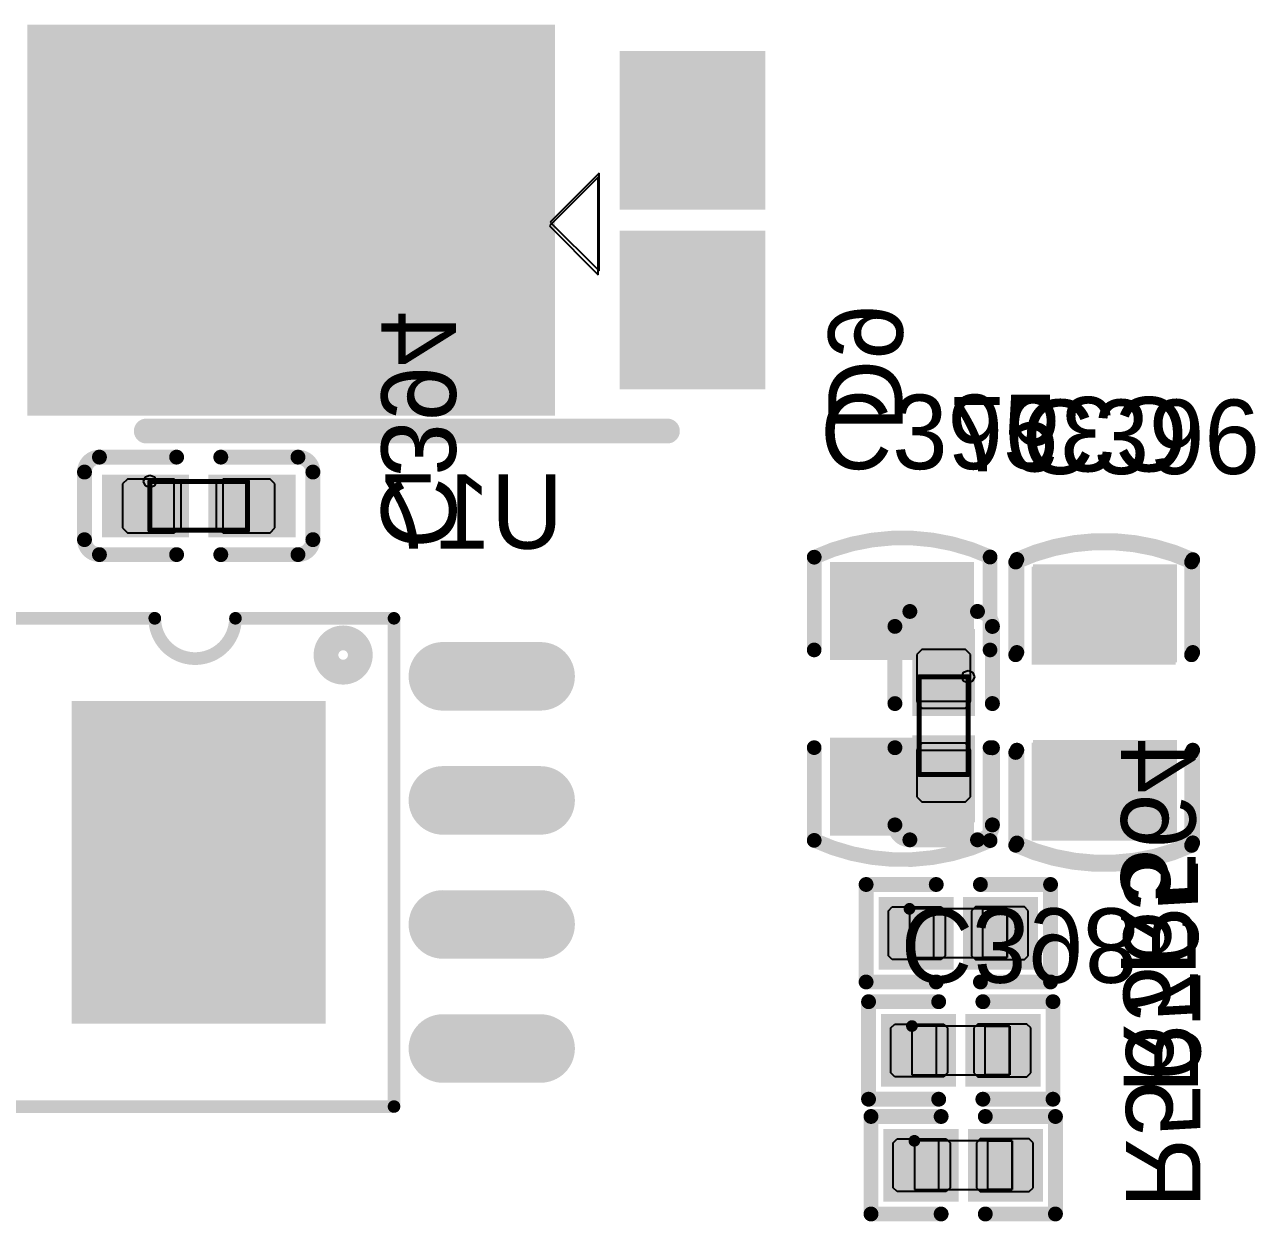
# Model space of a CAD drawing. Header units: millimetres. Extents: x 892 to 1144, y 1011 to 1123.
# Drawn here: x 1022.14 to 1034.74, y 1078.95 to 1091.2 of the extents above; entities that cross this region are included whole.
import ezdxf

# ---------------------------------------------------------------- set-up
doc = ezdxf.new("R2010")
doc.units = ezdxf.units.MM
for name, color, linetype in [('BottomLayer', 5, 'Continuous'), ('BottomOverlay', 54, 'Continuous'), ('BottomPaste', 16, 'Continuous'), ('BottomSolder', 6, 'Continuous'), ('Mechanical15', 56, 'Continuous'), ('Mechanical4', 56, 'Continuous'), ('Mechanical5', 56, 'Continuous'), ('Mechanical6', 56, 'Continuous'), ('TopLayer', 1, 'Continuous'), ('TopOverlay', 2, 'Continuous'), ('TopPaste', 8, 'Continuous'), ('TopSolder', 216, 'Continuous')]:
    doc.layers.add(name, color=color, linetype=linetype)

msp = doc.modelspace()

# ---------------------------------------------------------------- linework, layer by layer
at = {"layer": 'BottomLayer', "const_width": 0.599}
for points in [[(1027.425, 1084.53), (1026.424, 1084.53)], [(1027.425, 1083.26), (1026.424, 1083.26)], [(1027.425, 1081.99), (1026.424, 1081.99)], [(1027.425, 1080.72), (1026.424, 1080.72)]]:
    msp.add_lwpolyline(points, dxfattribs=at)
at = {"layer": 'BottomLayer', "const_width": 0.3}
for points in [[(1026.274, 1084.53, 1), (1026.574, 1084.53, 1)], [(1027.275, 1084.53, 1), (1027.575, 1084.53, 1)], [(1026.274, 1083.26, 1), (1026.574, 1083.26, 1)], [(1027.275, 1083.26, 1), (1027.575, 1083.26, 1)], [(1026.274, 1081.99, 1), (1026.574, 1081.99, 1)], [(1027.275, 1081.99, 1), (1027.575, 1081.99, 1)], [(1026.274, 1080.72, 1), (1026.574, 1080.72, 1)], [(1027.275, 1080.72, 1), (1027.575, 1080.72, 1)]]:
    msp.add_lwpolyline(points, format="xyb", close=True, dxfattribs=at)
at = {"layer": 'BottomLayer'}
for points in [[(1022.271, 1087.3), (1027.471, 1087.3), (1022.271, 1091.1), (1027.471, 1091.1)], [(1028.333, 1089.409), (1029.624, 1089.409), (1028.333, 1090.831), (1029.624, 1090.831)], [(1028.333, 1087.569), (1029.624, 1087.569), (1028.333, 1088.991), (1029.624, 1088.991)], [(1022.985, 1086.005), (1023.775, 1086.005), (1022.985, 1086.545), (1023.775, 1086.545)], [(1024.075, 1086.005), (1024.865, 1086.005), (1024.075, 1086.545), (1024.865, 1086.545)], [(1032.565, 1085.575), (1032.565, 1084.775), (1033.835, 1085.575), (1033.835, 1084.775)], [(1031.28, 1084.965), (1031.28, 1084.175), (1031.82, 1084.965), (1031.82, 1084.175)], [(1022.675, 1084.225), (1022.675, 1081.025), (1025.175, 1084.225), (1025.175, 1081.025)], [(1031.28, 1083.875), (1031.28, 1083.085), (1031.82, 1083.875), (1031.82, 1083.085)], [(1032.565, 1083.775), (1032.565, 1082.975), (1033.835, 1083.775), (1033.835, 1082.975)], [(1030.984, 1081.63), (1031.55, 1081.63), (1030.984, 1082.17), (1031.55, 1082.17)], [(1031.85, 1081.63), (1032.416, 1081.63), (1031.85, 1082.17), (1032.416, 1082.17)], [(1031.009, 1080.43), (1031.575, 1080.43), (1031.009, 1080.97), (1031.575, 1080.97)], [(1031.875, 1080.43), (1032.441, 1080.43), (1031.875, 1080.97), (1032.441, 1080.97)], [(1031.034, 1079.255), (1031.6, 1079.255), (1031.034, 1079.795), (1031.6, 1079.795)], [(1031.9, 1079.255), (1032.466, 1079.255), (1031.9, 1079.795), (1032.466, 1079.795)]]:
    msp.add_solid(points, dxfattribs=at)
at = {"layer": 'BottomOverlay'}
for p, q in [((1028.024, 1089.68), (1027.524, 1089.18)), ((1028.024, 1088.68), (1028.024, 1089.68)), ((1027.524, 1089.18), (1028.024, 1088.68))]:
    msp.add_line(p, q, dxfattribs=at)
for points, const_width in [([(1023.388, 1087.041), (1028.722, 1087.041)], 0.254), ([(1022.909, 1086.774), (1023.699, 1086.774)], 0.152), ([(1024.151, 1086.774), (1024.941, 1086.774)], 0.152), ([(1022.756, 1085.929), (1022.756, 1086.621)], 0.152), ([(1025.094, 1085.929), (1025.094, 1086.621)], 0.152), ([(1022.909, 1085.776), (1023.699, 1085.776)], 0.152), ([(1024.151, 1085.776), (1024.941, 1085.776)], 0.152), ([(1032.3, 1084.775), (1032.3, 1085.725)], 0.15), ([(1034.1, 1084.775), (1034.1, 1085.725)], 0.15), ([(1031.204, 1085.194), (1031.896, 1085.194)], 0.152), ([(1021.926, 1085.124), (1023.475, 1085.124)], 0.13), ([(1024.301, 1085.124), (1025.924, 1085.124)], 0.13), ([(1025.924, 1080.126), (1025.924, 1085.124)], 0.13), ([(1031.051, 1084.251), (1031.051, 1085.041)], 0.152), ([(1032.049, 1084.251), (1032.049, 1085.041)], 0.152), ([(1031.051, 1083.009), (1031.051, 1083.799)], 0.152), ([(1032.049, 1083.009), (1032.049, 1083.799)], 0.152), ([(1032.3, 1082.825), (1032.3, 1083.775)], 0.15), ([(1034.1, 1082.825), (1034.1, 1083.775)], 0.15), ([(1031.204, 1082.856), (1031.896, 1082.856)], 0.152), ([(1030.756, 1082.399), (1031.474, 1082.399)], 0.152), ([(1030.756, 1081.401), (1030.756, 1082.399)], 0.152), ([(1031.926, 1082.399), (1032.644, 1082.399)], 0.152), ([(1032.644, 1081.401), (1032.644, 1082.399)], 0.152), ([(1030.756, 1081.401), (1031.474, 1081.401)], 0.152), ([(1031.926, 1081.401), (1032.644, 1081.401)], 0.152), ([(1030.781, 1081.199), (1031.499, 1081.199)], 0.152), ([(1030.781, 1080.201), (1030.781, 1081.199)], 0.152), ([(1031.951, 1081.199), (1032.669, 1081.199)], 0.152), ([(1032.669, 1080.201), (1032.669, 1081.199)], 0.152), ([(1030.781, 1080.201), (1031.499, 1080.201)], 0.152), ([(1031.951, 1080.201), (1032.669, 1080.201)], 0.152), ([(1021.926, 1080.126), (1025.924, 1080.126)], 0.13), ([(1030.806, 1080.024), (1031.524, 1080.024)], 0.152), ([(1030.806, 1079.026), (1030.806, 1080.024)], 0.152), ([(1031.976, 1080.024), (1032.694, 1080.024)], 0.152), ([(1032.694, 1079.026), (1032.694, 1080.024)], 0.152), ([(1030.806, 1079.026), (1031.524, 1079.026)], 0.152), ([(1031.976, 1079.026), (1032.694, 1079.026)], 0.152)]:
    msp.add_lwpolyline(points, dxfattribs=dict(at, const_width=const_width))
for points, const_width in [([(1023.325, 1087.041, 1), (1023.452, 1087.041, 1)], 0.127), ([(1028.659, 1087.041, 1), (1028.786, 1087.041, 1)], 0.127), ([(1022.871, 1086.774, 1), (1022.947, 1086.774, 1)], 0.0762), ([(1022.871, 1086.774, 1), (1022.947, 1086.774, 1)], 0.0762), ([(1023.661, 1086.774, 1), (1023.737, 1086.774, 1)], 0.0762), ([(1024.113, 1086.774, 1), (1024.189, 1086.774, 1)], 0.0762), ([(1024.903, 1086.774, 1), (1024.979, 1086.774, 1)], 0.0762), ([(1024.903, 1086.774, 1), (1024.979, 1086.774, 1)], 0.0762), ([(1022.718, 1086.621, 1), (1022.794, 1086.621, 1)], 0.0762), ([(1022.718, 1086.621, 1), (1022.794, 1086.621, 1)], 0.0762), ([(1025.056, 1086.621, 1), (1025.132, 1086.621, 1)], 0.0762), ([(1025.056, 1086.621, 1), (1025.132, 1086.621, 1)], 0.0762), ([(1022.718, 1085.929, 1), (1022.794, 1085.929, 1)], 0.0762), ([(1022.718, 1085.929, 1), (1022.794, 1085.929, 1)], 0.0762), ([(1025.056, 1085.929, 1), (1025.132, 1085.929, 1)], 0.0762), ([(1025.056, 1085.929, 1), (1025.132, 1085.929, 1)], 0.0762), ([(1022.871, 1085.776, 1), (1022.947, 1085.776, 1)], 0.0762), ([(1022.871, 1085.776, 1), (1022.947, 1085.776, 1)], 0.0762), ([(1023.661, 1085.776, 1), (1023.737, 1085.776, 1)], 0.0762), ([(1024.113, 1085.776, 1), (1024.189, 1085.776, 1)], 0.0762), ([(1024.903, 1085.776, 1), (1024.979, 1085.776, 1)], 0.0762), ([(1024.903, 1085.776, 1), (1024.979, 1085.776, 1)], 0.0762), ([(1032.262, 1085.727, 1), (1032.337, 1085.727, 1)], 0.075), ([(1032.262, 1085.725, 1), (1032.337, 1085.725, 1)], 0.075), ([(1034.062, 1085.725, 1), (1034.137, 1085.725, 1)], 0.075), ([(1034.062, 1085.724, 1), (1034.137, 1085.724, 1)], 0.075), ([(1031.166, 1085.194, 1), (1031.242, 1085.194, 1)], 0.0762), ([(1031.166, 1085.194, 1), (1031.242, 1085.194, 1)], 0.0762), ([(1031.858, 1085.194, 1), (1031.934, 1085.194, 1)], 0.0762), ([(1031.858, 1085.194, 1), (1031.934, 1085.194, 1)], 0.0762), ([(1023.443, 1085.125, 1), (1023.507, 1085.125, 1)], 0.0648), ([(1023.443, 1085.124, 1), (1023.508, 1085.124, 1)], 0.0648), ([(1024.269, 1085.124, 1), (1024.333, 1085.124, 1)], 0.0648), ([(1024.269, 1085.124, 1), (1024.333, 1085.124, 1)], 0.0648), ([(1025.892, 1085.124, 1), (1025.956, 1085.124, 1)], 0.0648), ([(1025.892, 1085.124, 1), (1025.956, 1085.124, 1)], 0.0648), ([(1025.579, 1084.748, 1), (1025.228, 1084.748, 1)], 0.254), ([(1031.013, 1085.041, 1), (1031.089, 1085.041, 1)], 0.0762), ([(1031.013, 1085.041, 1), (1031.089, 1085.041, 1)], 0.0762), ([(1032.01, 1085.041, 1), (1032.087, 1085.041, 1)], 0.0762), ([(1032.01, 1085.041, 1), (1032.087, 1085.041, 1)], 0.0762), ([(1025.165, 1084.748, 1), (1025.292, 1084.748, 1)], 0.127), ([(1025.515, 1084.748, 1), (1025.642, 1084.748, 1)], 0.127), ([(1032.262, 1084.775, 1), (1032.337, 1084.775, 1)], 0.075), ([(1034.062, 1084.775, 1), (1034.137, 1084.775, 1)], 0.075), ([(1031.013, 1084.251, 1), (1031.089, 1084.251, 1)], 0.0762), ([(1032.01, 1084.251, 1), (1032.087, 1084.251, 1)], 0.0762), ([(1031.013, 1083.799, 1), (1031.089, 1083.799, 1)], 0.0762), ([(1032.01, 1083.799, 1), (1032.087, 1083.799, 1)], 0.0762), ([(1032.262, 1083.775, 1), (1032.337, 1083.775, 1)], 0.075), ([(1034.062, 1083.775, 1), (1034.137, 1083.775, 1)], 0.075), ([(1031.013, 1083.009, 1), (1031.089, 1083.009, 1)], 0.0762), ([(1031.013, 1083.009, 1), (1031.089, 1083.009, 1)], 0.0762), ([(1032.01, 1083.009, 1), (1032.087, 1083.009, 1)], 0.0762), ([(1032.01, 1083.009, 1), (1032.087, 1083.009, 1)], 0.0762), ([(1031.166, 1082.856, 1), (1031.242, 1082.856, 1)], 0.0762), ([(1031.166, 1082.856, 1), (1031.242, 1082.856, 1)], 0.0762), ([(1031.858, 1082.856, 1), (1031.934, 1082.856, 1)], 0.0762), ([(1031.858, 1082.856, 1), (1031.934, 1082.856, 1)], 0.0762), ([(1032.262, 1082.823, 1), (1032.337, 1082.823, 1)], 0.075), ([(1032.262, 1082.825, 1), (1032.337, 1082.825, 1)], 0.075), ([(1034.062, 1082.826, 1), (1034.137, 1082.826, 1)], 0.075), ([(1034.062, 1082.825, 1), (1034.137, 1082.825, 1)], 0.075), ([(1030.718, 1082.399, 1), (1030.794, 1082.399, 1)], 0.0762), ([(1030.718, 1082.399, 1), (1030.794, 1082.399, 1)], 0.0762), ([(1031.436, 1082.399, 1), (1031.512, 1082.399, 1)], 0.0762), ([(1031.888, 1082.399, 1), (1031.964, 1082.399, 1)], 0.0762), ([(1032.606, 1082.399, 1), (1032.682, 1082.399, 1)], 0.0762), ([(1032.606, 1082.399, 1), (1032.682, 1082.399, 1)], 0.0762), ([(1030.718, 1081.401, 1), (1030.794, 1081.401, 1)], 0.0762), ([(1030.718, 1081.401, 1), (1030.794, 1081.401, 1)], 0.0762), ([(1031.436, 1081.401, 1), (1031.512, 1081.401, 1)], 0.0762), ([(1031.888, 1081.401, 1), (1031.964, 1081.401, 1)], 0.0762), ([(1032.606, 1081.401, 1), (1032.682, 1081.401, 1)], 0.0762), ([(1032.606, 1081.401, 1), (1032.682, 1081.401, 1)], 0.0762), ([(1030.743, 1081.199, 1), (1030.819, 1081.199, 1)], 0.0762), ([(1030.743, 1081.199, 1), (1030.819, 1081.199, 1)], 0.0762), ([(1031.461, 1081.199, 1), (1031.537, 1081.199, 1)], 0.0762), ([(1031.913, 1081.199, 1), (1031.989, 1081.199, 1)], 0.0762), ([(1032.631, 1081.199, 1), (1032.707, 1081.199, 1)], 0.0762), ([(1032.631, 1081.199, 1), (1032.707, 1081.199, 1)], 0.0762), ([(1030.743, 1080.201, 1), (1030.819, 1080.201, 1)], 0.0762), ([(1030.743, 1080.201, 1), (1030.819, 1080.201, 1)], 0.0762), ([(1031.461, 1080.201, 1), (1031.537, 1080.201, 1)], 0.0762), ([(1031.913, 1080.201, 1), (1031.989, 1080.201, 1)], 0.0762), ([(1032.631, 1080.201, 1), (1032.707, 1080.201, 1)], 0.0762), ([(1032.631, 1080.201, 1), (1032.707, 1080.201, 1)], 0.0762), ([(1025.892, 1080.126, 1), (1025.956, 1080.126, 1)], 0.0648), ([(1025.892, 1080.126, 1), (1025.956, 1080.126, 1)], 0.0648), ([(1030.768, 1080.024, 1), (1030.844, 1080.024, 1)], 0.0762), ([(1030.768, 1080.024, 1), (1030.844, 1080.024, 1)], 0.0762), ([(1031.486, 1080.024, 1), (1031.562, 1080.024, 1)], 0.0762), ([(1031.938, 1080.024, 1), (1032.014, 1080.024, 1)], 0.0762), ([(1032.656, 1080.024, 1), (1032.732, 1080.024, 1)], 0.0762), ([(1032.656, 1080.024, 1), (1032.732, 1080.024, 1)], 0.0762), ([(1030.768, 1079.026, 1), (1030.844, 1079.026, 1)], 0.0762), ([(1030.768, 1079.026, 1), (1030.844, 1079.026, 1)], 0.0762), ([(1031.486, 1079.026, 1), (1031.562, 1079.026, 1)], 0.0762), ([(1031.938, 1079.026, 1), (1032.014, 1079.026, 1)], 0.0762), ([(1032.656, 1079.026, 1), (1032.732, 1079.026, 1)], 0.0762), ([(1032.656, 1079.026, 1), (1032.732, 1079.026, 1)], 0.0762)]:
    msp.add_lwpolyline(points, format="xyb", close=True, dxfattribs=dict(at, const_width=const_width))
for points, const_width in [([(1022.756, 1086.621, -0.414214), (1022.909, 1086.774)], 0.152), ([(1024.941, 1086.774, -0.414214), (1025.094, 1086.621)], 0.152), ([(1022.909, 1085.776, -0.414214), (1022.756, 1085.929)], 0.152), ([(1025.094, 1085.929, -0.414214), (1024.941, 1085.776)], 0.152), ([(1032.299, 1085.727, -0.21896), (1034.1, 1085.724)], 0.15), ([(1031.051, 1085.041, -0.414214), (1031.204, 1085.194)], 0.152), ([(1031.896, 1085.194, -0.414214), (1032.049, 1085.041)], 0.152), ([(1024.301, 1085.124, -1), (1023.475, 1085.125)], 0.13), ([(1031.204, 1082.856, -0.414214), (1031.051, 1083.009)], 0.152), ([(1032.049, 1083.009, -0.414214), (1031.896, 1082.856)], 0.152), ([(1034.1, 1082.826, -0.21896), (1032.299, 1082.823)], 0.15)]:
    msp.add_lwpolyline(points, format="xyb", dxfattribs=dict(at, const_width=const_width))
at = {"layer": 'BottomPaste'}
for p, q in [((1023.195, 1086.55), (1023.145, 1086.5)), ((1023.675, 1086.55), (1023.195, 1086.55)), ((1023.745, 1086.5), (1023.675, 1086.55)), ((1024.175, 1086.55), (1024.105, 1086.5)), ((1024.655, 1086.55), (1024.175, 1086.55)), ((1024.705, 1086.5), (1024.655, 1086.55)), ((1023.145, 1086.5), (1023.145, 1086.05)), ((1023.745, 1086.05), (1023.745, 1086.5)), ((1024.105, 1086.5), (1024.105, 1086.05)), ((1024.705, 1086.05), (1024.705, 1086.5)), ((1023.145, 1086.05), (1023.195, 1086)), ((1023.675, 1086), (1023.745, 1086.05)), ((1024.105, 1086.05), (1024.175, 1086)), ((1024.655, 1086), (1024.705, 1086.05)), ((1023.195, 1086), (1023.675, 1086)), ((1024.175, 1086), (1024.655, 1086)), ((1031.325, 1084.805), (1031.275, 1084.755)), ((1031.275, 1084.755), (1031.275, 1084.275)), ((1031.775, 1084.805), (1031.325, 1084.805)), ((1031.825, 1084.755), (1031.775, 1084.805)), ((1031.825, 1084.275), (1031.825, 1084.755)), ((1031.275, 1084.275), (1031.325, 1084.205)), ((1031.775, 1084.205), (1031.825, 1084.275)), ((1031.325, 1084.205), (1031.775, 1084.205)), ((1031.325, 1083.845), (1031.275, 1083.775)), ((1031.275, 1083.775), (1031.275, 1083.295)), ((1031.775, 1083.845), (1031.325, 1083.845)), ((1031.825, 1083.775), (1031.775, 1083.845)), ((1031.825, 1083.295), (1031.825, 1083.775)), ((1031.275, 1083.295), (1031.325, 1083.245)), ((1031.325, 1083.245), (1031.775, 1083.245)), ((1031.775, 1083.245), (1031.825, 1083.295)), ((1030.984, 1082.13), (1031.024, 1082.17)), ((1030.984, 1081.67), (1030.984, 1082.13)), ((1031.024, 1082.17), (1031.525, 1082.17)), ((1031.525, 1082.17), (1031.565, 1082.13)), ((1031.565, 1082.13), (1031.565, 1081.67)), ((1031.875, 1082.17), (1031.835, 1082.13)), ((1031.835, 1082.13), (1031.835, 1081.67)), ((1032.376, 1082.17), (1031.875, 1082.17)), ((1032.416, 1082.13), (1032.376, 1082.17)), ((1032.416, 1081.67), (1032.416, 1082.13)), ((1031.024, 1081.63), (1030.984, 1081.67)), ((1031.525, 1081.63), (1031.024, 1081.63)), ((1031.565, 1081.67), (1031.525, 1081.63)), ((1031.835, 1081.67), (1031.875, 1081.63)), ((1031.875, 1081.63), (1032.376, 1081.63)), ((1032.376, 1081.63), (1032.416, 1081.67)), ((1031.009, 1080.93), (1031.049, 1080.97)), ((1031.049, 1080.97), (1031.55, 1080.97)), ((1031.55, 1080.97), (1031.59, 1080.93)), ((1031.9, 1080.97), (1031.86, 1080.93)), ((1032.401, 1080.97), (1031.9, 1080.97)), ((1032.441, 1080.93), (1032.401, 1080.97)), ((1031.009, 1080.47), (1031.009, 1080.93)), ((1031.59, 1080.93), (1031.59, 1080.47)), ((1031.86, 1080.93), (1031.86, 1080.47)), ((1032.441, 1080.47), (1032.441, 1080.93)), ((1031.049, 1080.43), (1031.009, 1080.47)), ((1031.59, 1080.47), (1031.55, 1080.43)), ((1031.86, 1080.47), (1031.9, 1080.43)), ((1032.401, 1080.43), (1032.441, 1080.47)), ((1031.55, 1080.43), (1031.049, 1080.43)), ((1031.9, 1080.43), (1032.401, 1080.43)), ((1031.034, 1079.755), (1031.074, 1079.795)), ((1031.034, 1079.295), (1031.034, 1079.755)), ((1031.074, 1079.795), (1031.575, 1079.795)), ((1031.575, 1079.795), (1031.615, 1079.755)), ((1031.615, 1079.755), (1031.615, 1079.295)), ((1031.925, 1079.795), (1031.885, 1079.755)), ((1031.885, 1079.755), (1031.885, 1079.295)), ((1032.426, 1079.795), (1031.925, 1079.795)), ((1032.466, 1079.755), (1032.426, 1079.795)), ((1032.466, 1079.295), (1032.466, 1079.755)), ((1031.074, 1079.255), (1031.034, 1079.295)), ((1031.575, 1079.255), (1031.074, 1079.255)), ((1031.615, 1079.295), (1031.575, 1079.255)), ((1031.885, 1079.295), (1031.925, 1079.255)), ((1031.925, 1079.255), (1032.426, 1079.255)), ((1032.426, 1079.255), (1032.466, 1079.295))]:
    msp.add_line(p, q, dxfattribs=at)
at = {"layer": 'BottomPaste', "const_width": 0.599}
for points in [[(1027.425, 1084.53), (1026.424, 1084.53)], [(1027.425, 1083.26), (1026.424, 1083.26)], [(1027.425, 1081.99), (1026.424, 1081.99)], [(1027.425, 1080.72), (1026.424, 1080.72)]]:
    msp.add_lwpolyline(points, dxfattribs=at)
at = {"layer": 'BottomPaste', "const_width": 0.3}
for points in [[(1026.274, 1084.53, 1), (1026.574, 1084.53, 1)], [(1027.275, 1084.53, 1), (1027.575, 1084.53, 1)], [(1026.274, 1083.26, 1), (1026.574, 1083.26, 1)], [(1027.275, 1083.26, 1), (1027.575, 1083.26, 1)], [(1026.274, 1081.99, 1), (1026.574, 1081.99, 1)], [(1027.275, 1081.99, 1), (1027.575, 1081.99, 1)], [(1026.274, 1080.72, 1), (1026.574, 1080.72, 1)], [(1027.275, 1080.72, 1), (1027.575, 1080.72, 1)]]:
    msp.add_lwpolyline(points, format="xyb", close=True, dxfattribs=at)
at = {"layer": 'BottomPaste'}
for points in [[(1022.271, 1087.3), (1027.471, 1087.3), (1022.271, 1091.1), (1027.471, 1091.1)], [(1028.333, 1089.409), (1029.624, 1089.409), (1028.333, 1090.831), (1029.624, 1090.831)], [(1028.333, 1087.569), (1029.624, 1087.569), (1028.333, 1088.991), (1029.624, 1088.991)], [(1022.985, 1086.005), (1023.775, 1086.005), (1022.985, 1086.545), (1023.775, 1086.545)], [(1024.075, 1086.005), (1024.865, 1086.005), (1024.075, 1086.545), (1024.865, 1086.545)], [(1032.565, 1085.575), (1032.565, 1084.775), (1033.835, 1085.575), (1033.835, 1084.775)], [(1031.28, 1084.965), (1031.28, 1084.175), (1031.82, 1084.965), (1031.82, 1084.175)], [(1022.675, 1084.225), (1022.675, 1081.025), (1025.175, 1084.225), (1025.175, 1081.025)], [(1031.28, 1083.875), (1031.28, 1083.085), (1031.82, 1083.875), (1031.82, 1083.085)], [(1032.565, 1083.775), (1032.565, 1082.975), (1033.835, 1083.775), (1033.835, 1082.975)], [(1030.984, 1081.63), (1031.55, 1081.63), (1030.984, 1082.17), (1031.55, 1082.17)], [(1031.85, 1081.63), (1032.416, 1081.63), (1031.85, 1082.17), (1032.416, 1082.17)], [(1031.009, 1080.43), (1031.575, 1080.43), (1031.009, 1080.97), (1031.575, 1080.97)], [(1031.875, 1080.43), (1032.441, 1080.43), (1031.875, 1080.97), (1032.441, 1080.97)], [(1031.034, 1079.255), (1031.6, 1079.255), (1031.034, 1079.795), (1031.6, 1079.795)], [(1031.9, 1079.255), (1032.466, 1079.255), (1031.9, 1079.795), (1032.466, 1079.795)]]:
    msp.add_solid(points, dxfattribs=at)
at = {"layer": 'BottomSolder', "const_width": 0.701}
for points in [[(1027.425, 1084.53), (1026.424, 1084.53)], [(1027.425, 1083.26), (1026.424, 1083.26)], [(1027.425, 1081.99), (1026.424, 1081.99)], [(1027.425, 1080.72), (1026.424, 1080.72)]]:
    msp.add_lwpolyline(points, dxfattribs=at)
at = {"layer": 'BottomSolder', "const_width": 0.351}
for points in [[(1026.249, 1084.53, 1), (1026.6, 1084.53, 1)], [(1027.25, 1084.53, 1), (1027.6, 1084.53, 1)], [(1026.249, 1083.26, 1), (1026.6, 1083.26, 1)], [(1027.25, 1083.26, 1), (1027.6, 1083.26, 1)], [(1026.249, 1081.99, 1), (1026.6, 1081.99, 1)], [(1027.25, 1081.99, 1), (1027.6, 1081.99, 1)], [(1026.249, 1080.72, 1), (1026.6, 1080.72, 1)], [(1027.25, 1080.72, 1), (1027.6, 1080.72, 1)]]:
    msp.add_lwpolyline(points, format="xyb", close=True, dxfattribs=at)
at = {"layer": 'BottomSolder'}
for points in [[(1022.17, 1087.198), (1027.573, 1087.198), (1022.17, 1091.202), (1027.573, 1091.202)], [(1028.232, 1089.307), (1029.725, 1089.307), (1028.232, 1090.933), (1029.725, 1090.933)], [(1028.232, 1087.467), (1029.725, 1087.467), (1028.232, 1089.093), (1029.725, 1089.093)], [(1022.934, 1085.954), (1023.826, 1085.954), (1022.934, 1086.596), (1023.826, 1086.596)], [(1024.024, 1085.954), (1024.916, 1085.954), (1024.024, 1086.596), (1024.916, 1086.596)], [(1032.463, 1085.677), (1032.463, 1084.673), (1033.937, 1085.677), (1033.937, 1084.673)], [(1031.229, 1085.016), (1031.229, 1084.124), (1031.871, 1085.016), (1031.871, 1084.124)], [(1022.625, 1084.276), (1022.625, 1080.974), (1025.225, 1084.276), (1025.225, 1080.974)], [(1031.229, 1083.926), (1031.229, 1083.034), (1031.871, 1083.926), (1031.871, 1083.034)], [(1032.463, 1083.877), (1032.463, 1082.873), (1033.937, 1083.877), (1033.937, 1082.873)], [(1030.883, 1081.528), (1031.652, 1081.528), (1030.883, 1082.272), (1031.652, 1082.272)], [(1031.748, 1081.528), (1032.517, 1081.528), (1031.748, 1082.272), (1032.517, 1082.272)], [(1030.908, 1080.328), (1031.677, 1080.328), (1030.908, 1081.072), (1031.677, 1081.072)], [(1031.773, 1080.328), (1032.542, 1080.328), (1031.773, 1081.072), (1032.542, 1081.072)], [(1030.933, 1079.153), (1031.702, 1079.153), (1030.933, 1079.897), (1031.702, 1079.897)], [(1031.798, 1079.153), (1032.567, 1079.153), (1031.798, 1079.897), (1032.567, 1079.897)]]:
    msp.add_solid(points, dxfattribs=at)
at = {"layer": 'Mechanical15'}
for p, q in [((1023.36, 1086.525), (1023.379, 1086.571)), ((1023.379, 1086.479), (1023.36, 1086.525)), ((1023.379, 1086.571), (1023.425, 1086.59)), ((1023.425, 1086.59), (1023.471, 1086.571)), ((1023.675, 1086.525), (1023.425, 1086.525)), ((1023.425, 1086.525), (1023.425, 1086.025)), ((1023.471, 1086.571), (1023.49, 1086.525)), ((1023.49, 1086.525), (1023.471, 1086.479)), ((1023.675, 1086.025), (1023.675, 1086.525)), ((1024.175, 1086.525), (1024.425, 1086.525)), ((1024.175, 1086.025), (1024.175, 1086.525)), ((1024.425, 1086.525), (1024.425, 1086.025)), ((1023.425, 1086.46), (1023.379, 1086.479)), ((1023.471, 1086.479), (1023.425, 1086.46)), ((1023.425, 1086.025), (1023.675, 1086.025)), ((1024.425, 1086.025), (1024.175, 1086.025)), ((1031.8, 1084.525), (1031.3, 1084.525)), ((1031.3, 1084.525), (1031.3, 1084.275)), ((1031.735, 1084.525), (1031.754, 1084.571)), ((1031.754, 1084.479), (1031.735, 1084.525)), ((1031.754, 1084.571), (1031.8, 1084.59)), ((1031.8, 1084.59), (1031.846, 1084.571)), ((1031.8, 1084.275), (1031.8, 1084.525)), ((1031.846, 1084.571), (1031.865, 1084.525)), ((1031.865, 1084.525), (1031.846, 1084.479)), ((1031.8, 1084.46), (1031.754, 1084.479)), ((1031.846, 1084.479), (1031.8, 1084.46)), ((1031.3, 1084.275), (1031.8, 1084.275)), ((1031.3, 1083.525), (1031.3, 1083.775)), ((1031.3, 1083.775), (1031.8, 1083.775)), ((1031.8, 1083.775), (1031.8, 1083.525)), ((1031.8, 1083.525), (1031.3, 1083.525))]:
    msp.add_line(p, q, dxfattribs=at)
at = {"layer": 'Mechanical15', "const_width": 0.0508}
for points in [[(1023.425, 1086.525), (1024.425, 1086.525)], [(1023.425, 1086.025), (1023.425, 1086.525)], [(1024.425, 1086.025), (1024.425, 1086.525)], [(1023.425, 1086.025), (1024.425, 1086.025)], [(1031.3, 1083.525), (1031.3, 1084.525)], [(1031.3, 1084.525), (1031.8, 1084.525)], [(1031.8, 1083.525), (1031.8, 1084.525)], [(1031.3, 1083.525), (1031.8, 1083.525)]]:
    msp.add_lwpolyline(points, dxfattribs=at)
at = {"layer": 'Mechanical15', "const_width": 0.0254}
for points in [[(1023.412, 1086.525, 1), (1023.438, 1086.525, 1)], [(1023.412, 1086.525, 1), (1023.438, 1086.525, 1)], [(1024.412, 1086.525, 1), (1024.438, 1086.525, 1)], [(1024.412, 1086.525, 1), (1024.438, 1086.525, 1)], [(1023.412, 1086.025, 1), (1023.438, 1086.025, 1)], [(1023.412, 1086.025, 1), (1023.438, 1086.025, 1)], [(1024.412, 1086.025, 1), (1024.438, 1086.025, 1)], [(1024.412, 1086.025, 1), (1024.438, 1086.025, 1)], [(1031.287, 1084.525, 1), (1031.313, 1084.525, 1)], [(1031.287, 1084.525, 1), (1031.313, 1084.525, 1)], [(1031.787, 1084.525, 1), (1031.813, 1084.525, 1)], [(1031.787, 1084.525, 1), (1031.813, 1084.525, 1)], [(1031.287, 1083.525, 1), (1031.313, 1083.525, 1)], [(1031.287, 1083.525, 1), (1031.313, 1083.525, 1)], [(1031.787, 1083.525, 1), (1031.813, 1083.525, 1)], [(1031.787, 1083.525, 1), (1031.813, 1083.525, 1)]]:
    msp.add_lwpolyline(points, format="xyb", close=True, dxfattribs=at)
at = {"layer": 'Mechanical4'}
for p, q in [((1032.2, 1082.15), (1031.2, 1082.15)), ((1031.2, 1082.15), (1031.2, 1081.65)), ((1032.2, 1081.65), (1032.2, 1082.15)), ((1031.2, 1081.65), (1032.2, 1081.65)), ((1032.225, 1080.95), (1031.225, 1080.95)), ((1031.225, 1080.95), (1031.225, 1080.45)), ((1032.225, 1080.45), (1032.225, 1080.95)), ((1031.225, 1080.45), (1032.225, 1080.45)), ((1032.25, 1079.775), (1031.25, 1079.775)), ((1031.25, 1079.775), (1031.25, 1079.275)), ((1032.25, 1079.275), (1032.25, 1079.775)), ((1031.25, 1079.275), (1032.25, 1079.275))]:
    msp.add_line(p, q, dxfattribs=at)
at = {"layer": 'Mechanical5'}
for p, q in [((1031.45, 1082.15), (1031.2, 1082.15)), ((1031.2, 1082.15), (1031.2, 1081.65)), ((1031.45, 1081.65), (1031.45, 1082.15)), ((1031.951, 1082.15), (1032.201, 1082.15)), ((1031.951, 1081.65), (1031.951, 1082.15)), ((1032.201, 1082.15), (1032.201, 1081.65)), ((1031.2, 1081.65), (1031.45, 1081.65)), ((1032.201, 1081.65), (1031.951, 1081.65)), ((1031.475, 1080.95), (1031.225, 1080.95)), ((1031.225, 1080.95), (1031.225, 1080.45)), ((1031.475, 1080.45), (1031.475, 1080.95)), ((1031.976, 1080.95), (1032.226, 1080.95)), ((1031.976, 1080.45), (1031.976, 1080.95)), ((1032.226, 1080.95), (1032.226, 1080.45)), ((1031.225, 1080.45), (1031.475, 1080.45)), ((1032.226, 1080.45), (1031.976, 1080.45)), ((1031.5, 1079.775), (1031.25, 1079.775)), ((1031.25, 1079.775), (1031.25, 1079.275)), ((1031.5, 1079.275), (1031.5, 1079.775)), ((1032.001, 1079.775), (1032.251, 1079.775)), ((1032.001, 1079.275), (1032.001, 1079.775)), ((1032.251, 1079.775), (1032.251, 1079.275)), ((1031.25, 1079.275), (1031.5, 1079.275)), ((1032.251, 1079.275), (1032.001, 1079.275))]:
    msp.add_line(p, q, dxfattribs=at)
at = {"layer": 'Mechanical6'}
for p, q in [((1028.014, 1089.64), (1027.514, 1089.14)), ((1028.014, 1088.64), (1028.014, 1089.64)), ((1027.514, 1089.14), (1028.014, 1088.64))]:
    msp.add_line(p, q, dxfattribs=at)
for points, const_width in [([(1027.26, 1084.522, 1), (1027.062, 1084.522, 1)], 0.201), ([(1027.012, 1084.522, 1), (1027.112, 1084.522, 1)], 0.1), ([(1027.21, 1084.522, 1), (1027.31, 1084.522, 1)], 0.1), ([(1031.23, 1082.15, 1), (1031.17, 1082.15, 1)], 0.06), ([(1031.155, 1082.15, 1), (1031.185, 1082.15, 1)], 0.03), ([(1031.215, 1082.15, 1), (1031.245, 1082.15, 1)], 0.03), ([(1031.255, 1080.95, 1), (1031.195, 1080.95, 1)], 0.06), ([(1031.18, 1080.95, 1), (1031.21, 1080.95, 1)], 0.03), ([(1031.24, 1080.95, 1), (1031.27, 1080.95, 1)], 0.03), ([(1031.28, 1079.775, 1), (1031.22, 1079.775, 1)], 0.06), ([(1031.205, 1079.775, 1), (1031.235, 1079.775, 1)], 0.03), ([(1031.265, 1079.775, 1), (1031.295, 1079.775, 1)], 0.03)]:
    msp.add_lwpolyline(points, format="xyb", close=True, dxfattribs=dict(at, const_width=const_width))
at = {"layer": 'TopLayer'}
for points in [[(1030.49, 1085.6), (1030.49, 1084.8), (1031.76, 1085.6), (1031.76, 1084.8)], [(1032.552, 1085.55), (1032.552, 1084.75), (1033.822, 1085.55), (1033.822, 1084.75)], [(1030.49, 1083.8), (1030.49, 1083), (1031.76, 1083.8), (1031.76, 1083)], [(1032.552, 1083.75), (1032.552, 1082.95), (1033.822, 1083.75), (1033.822, 1082.95)]]:
    msp.add_solid(points, dxfattribs=at)
at = {"layer": 'TopOverlay', "const_width": 0.15}
for points in [[(1030.225, 1085.749, -0.21896), (1032.026, 1085.752)], [(1032.287, 1085.699, -0.21896), (1034.088, 1085.702)], [(1032.026, 1082.848, -0.21896), (1030.225, 1082.851)], [(1034.088, 1082.798, -0.21896), (1032.287, 1082.801)]]:
    msp.add_lwpolyline(points, format="xyb", dxfattribs=at)
for points in [[(1030.225, 1084.8), (1030.225, 1085.75)], [(1032.025, 1084.8), (1032.025, 1085.75)], [(1032.287, 1084.75), (1032.287, 1085.7)], [(1034.087, 1084.75), (1034.087, 1085.7)], [(1030.225, 1082.85), (1030.225, 1083.8)], [(1032.025, 1082.85), (1032.025, 1083.8)], [(1032.287, 1082.8), (1032.287, 1083.75)], [(1034.087, 1082.8), (1034.087, 1083.75)]]:
    msp.add_lwpolyline(points, dxfattribs=at)
at = {"layer": 'TopOverlay', "const_width": 0.075}
for points in [[(1030.187, 1085.75, 1), (1030.262, 1085.75, 1)], [(1030.188, 1085.749, 1), (1030.263, 1085.749, 1)], [(1031.987, 1085.75, 1), (1032.062, 1085.75, 1)], [(1031.988, 1085.752, 1), (1032.063, 1085.752, 1)], [(1032.249, 1085.7, 1), (1032.324, 1085.7, 1)], [(1032.25, 1085.699, 1), (1032.325, 1085.699, 1)], [(1034.049, 1085.7, 1), (1034.124, 1085.7, 1)], [(1034.05, 1085.702, 1), (1034.125, 1085.702, 1)], [(1030.187, 1084.8, 1), (1030.262, 1084.8, 1)], [(1031.987, 1084.8, 1), (1032.062, 1084.8, 1)], [(1032.249, 1084.75, 1), (1032.324, 1084.75, 1)], [(1034.049, 1084.75, 1), (1034.124, 1084.75, 1)], [(1030.187, 1083.8, 1), (1030.262, 1083.8, 1)], [(1031.987, 1083.8, 1), (1032.062, 1083.8, 1)], [(1032.249, 1083.75, 1), (1032.324, 1083.75, 1)], [(1034.049, 1083.75, 1), (1034.124, 1083.75, 1)], [(1030.188, 1082.851, 1), (1030.263, 1082.851, 1)], [(1030.187, 1082.85, 1), (1030.262, 1082.85, 1)], [(1031.987, 1082.85, 1), (1032.062, 1082.85, 1)], [(1031.988, 1082.848, 1), (1032.063, 1082.848, 1)], [(1032.25, 1082.801, 1), (1032.325, 1082.801, 1)], [(1032.249, 1082.8, 1), (1032.324, 1082.8, 1)], [(1034.049, 1082.8, 1), (1034.124, 1082.8, 1)], [(1034.05, 1082.798, 1), (1034.125, 1082.798, 1)]]:
    msp.add_lwpolyline(points, format="xyb", close=True, dxfattribs=at)
at = {"layer": 'TopPaste'}
for points in [[(1030.49, 1085.6), (1030.49, 1084.8), (1031.76, 1085.6), (1031.76, 1084.8)], [(1032.552, 1085.55), (1032.552, 1084.75), (1033.822, 1085.55), (1033.822, 1084.75)], [(1030.49, 1083.8), (1030.49, 1083), (1031.76, 1083.8), (1031.76, 1083)], [(1032.552, 1083.75), (1032.552, 1082.95), (1033.822, 1083.75), (1033.822, 1082.95)]]:
    msp.add_solid(points, dxfattribs=at)
at = {"layer": 'TopSolder'}
for points in [[(1030.388, 1085.702), (1030.388, 1084.698), (1031.862, 1085.702), (1031.862, 1084.698)], [(1032.45, 1085.652), (1032.45, 1084.648), (1033.924, 1085.652), (1033.924, 1084.648)], [(1030.388, 1083.902), (1030.388, 1082.898), (1031.862, 1083.902), (1031.862, 1082.898)], [(1032.45, 1083.852), (1032.45, 1082.848), (1033.924, 1083.852), (1033.924, 1082.848)]]:
    msp.add_solid(points, dxfattribs=at)

# ---------------------------------------------------------------- texts
at = {"layer": 'BottomOverlay', "text_generation_flag": 2}
for s, rotation, p in [('D9', 270, (1030.369, 1087.033)), ('C394', 270, (1025.795, 1085.836)), ('R564', 270, (1033.366, 1081.461)), ('R565', 270, (1033.391, 1080.261)), ('C398', 180, (1031.111, 1082.155)), ('R567', 270, (1033.416, 1079.086))]:
    msp.add_text(s, height=0.762, rotation=rotation, dxfattribs=at).set_placement(p)
for s, p in [('C397', (1034.045, 1086.627)), ('U17', (1027.654, 1085.837))]:
    msp.add_text(s, height=0.762, dxfattribs=at).set_placement(p)
at = {"layer": 'TopOverlay'}
for s, p in [('C395', (1030.287, 1086.651)), ('C396', (1032.349, 1086.601))]:
    msp.add_text(s, height=0.762, dxfattribs=at).set_placement(p)

doc.saveas('drawing.dxf')
